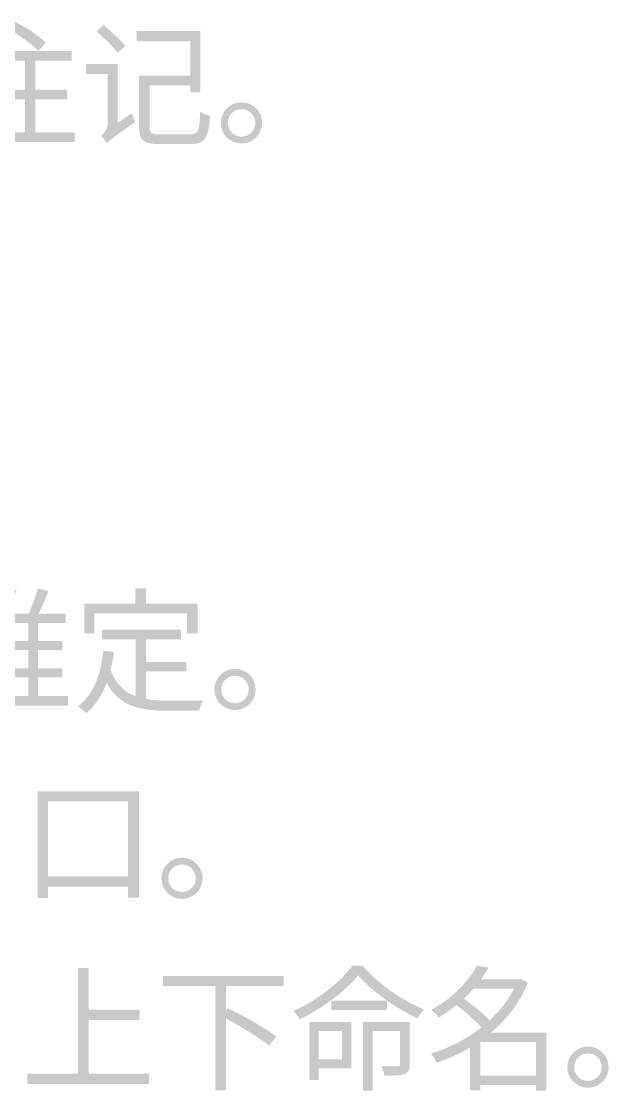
# Model space of a CAD drawing. Header units: millimetres. Extents: x -4600 to 229000, y -4300 to 19460.
# Drawn here: x 22309 to 23552, y 8972 to 11236 of the extents above; entities that cross this region are included whole.
import ezdxf

# ---------------------------------------------------------------- set-up
doc = ezdxf.new("R2010")
doc.units = ezdxf.units.MM
doc.header["$LTSCALE"] = 100
doc.layers.add('A-NOTE', color=7, linetype='Continuous', lineweight=18)

# ---------------------------------------------------------------- blocks, each defined once
blk = doc.blocks.new('A01_SHEET')
at = {"layer": 'A-NOTE'}
h = blk.add_hatch(color=256, dxfattribs=at)
edge = h.paths.add_edge_path()
edge.add_line((22243, 11173.8), (22243, 11153.1))
edge.add_line((22243, 11153.1), (22316.3, 11153.1))
edge.add_line((22316.3, 11153.1), (22316.3, 11091.8))
edge.add_line((22316.3, 11091.8), (22253.6, 11091.8))
edge.add_line((22253.6, 11091.8), (22253.6, 11070.9))
edge.add_line((22253.6, 11070.9), (22316.3, 11070.9))
edge.add_line((22316.3, 11070.9), (22316.3, 11001.3))
edge.add_line((22316.3, 11001.3), (22233.3, 11001.3))
edge.add_line((22233.3, 11001.3), (22233.3, 10981))
edge.add_line((22233.3, 10981), (22421.8, 10981))
edge.add_line((22421.8, 10981), (22421.8, 11001.3))
edge.add_line((22421.8, 11001.3), (22338.4, 11001.3))
edge.add_line((22338.4, 11001.3), (22338.4, 11070.9))
edge.add_line((22338.4, 11070.9), (22405.2, 11070.9))
edge.add_line((22405.2, 11070.9), (22405.2, 11091.8))
edge.add_line((22405.2, 11091.8), (22338.4, 11091.8))
edge.add_line((22338.4, 11091.8), (22338.4, 11153.1))
edge.add_line((22338.4, 11153.1), (22415.5, 11153.1))
edge.add_line((22415.5, 11153.1), (22415.5, 11173.8))
edge.add_line((22415.5, 11173.8), (22345.9, 11173.8))
edge.add_line((22345.9, 11173.8), (22360.5, 11191.5))
edge.add_spline(control_points=[(22360.5, 11191.5), (22346.4, 11205.6), (22317.2, 11224.5), (22293.4, 11236.2)], knot_values=[0, 0, 0, 0, 1, 1, 1, 1], degree=3, periodic=0)
edge.add_line((22293.4, 11236.2), (22279.7, 11220.2))
edge.add_spline(control_points=[(22279.7, 11220.2), (22303.2, 11207.9), (22331, 11188.4), (22344.7, 11173.8)], knot_values=[0, 0, 0, 0, 1, 1, 1, 1], degree=3, periodic=0)
edge.add_line((22344.7, 11173.8), (22243, 11173.8))
h = blk.add_hatch(color=256, dxfattribs=at)
edge = h.paths.add_edge_path()
edge.add_spline(control_points=[(22468.2, 11215.3), (22483.9, 11201.3), (22504, 11181.8), (22512.9, 11169.2)], knot_values=[0, 0, 0, 0, 1, 1, 1, 1], degree=3, periodic=0)
edge.add_line((22512.9, 11169.2), (22528.6, 11184.4))
edge.add_spline(control_points=[(22528.6, 11184.4), (22518.6, 11196.4), (22498.6, 11215.3), (22483.1, 11228.5)], knot_values=[0, 0, 0, 0, 1, 1, 1, 1], degree=3, periodic=0)
edge.add_line((22483.1, 11228.5), (22468.2, 11215.3))
h = blk.add_hatch(color=256, dxfattribs=at)
edge = h.paths.add_edge_path()
edge.add_line((22552.7, 11215.6), (22552.7, 11194.1))
edge.add_line((22552.7, 11194.1), (22666.4, 11194.1))
edge.add_line((22666.4, 11194.1), (22666.4, 11121.6))
edge.add_line((22666.4, 11121.6), (22558.1, 11121.6))
edge.add_line((22558.1, 11121.6), (22558.1, 11011.3))
edge.add_spline(control_points=[(22558.1, 11011.3), (22558.1, 10983.3), (22568.5, 10976.4), (22600.5, 10976.4), (22607.7, 10976.4), (22659, 10976.4), (22666.4, 10976.4), (22697.7, 10976.4), (22705.1, 10989.3), (22708.3, 11036)], knot_values=[0, 0, 0, 0, 1, 1, 1, 2, 2, 2, 3, 3, 3, 3], degree=3, periodic=0)
edge.add_spline(control_points=[(22708.3, 11036), (22702, 11037.4), (22692.8, 11041.1), (22687.4, 11045.1)], knot_values=[0, 0, 0, 0, 1, 1, 1, 1], degree=3, periodic=0)
edge.add_spline(control_points=[(22687.4, 11045.1), (22685.9, 11004.5), (22683.1, 10997), (22665.3, 10997), (22654.1, 10997), (22610.6, 10997), (22602, 10997), (22583.6, 10997), (22580.2, 10999.6), (22580.2, 11011)], knot_values=[0, 0, 0, 0, 1, 1, 1, 2, 2, 2, 3, 3, 3, 3], degree=3, periodic=0)
edge.add_line((22580.2, 11011), (22580.2, 11101))
edge.add_line((22580.2, 11101), (22666.4, 11101))
edge.add_line((22666.4, 11101), (22666.4, 11086.1))
edge.add_line((22666.4, 11086.1), (22687.9, 11086.1))
edge.add_line((22687.9, 11086.1), (22687.9, 11215.6))
edge.add_line((22687.9, 11215.6), (22552.7, 11215.6))
h = blk.add_hatch(color=256, dxfattribs=at)
edge = h.paths.add_edge_path()
edge.add_line((22490, 10977.5), (22490, 10977.8))
edge.add_spline(control_points=[(22490, 10977.8), (22494, 10983.3), (22502, 10989.3), (22549.5, 11023.1)], knot_values=[0, 0, 0, 0, 1, 1, 1, 1], degree=3, periodic=0)
edge.add_spline(control_points=[(22549.5, 11023.1), (22547.3, 11027.4), (22544.1, 11036), (22542.7, 11041.7)], knot_values=[0, 0, 0, 0, 1, 1, 1, 1], degree=3, periodic=0)
edge.add_line((22542.7, 11041.7), (22512.9, 11021.4))
edge.add_line((22512.9, 11021.4), (22512.9, 11145.7))
edge.add_line((22512.9, 11145.7), (22445.8, 11145.7))
edge.add_line((22445.8, 11145.7), (22445.8, 11124.8))
edge.add_line((22445.8, 11124.8), (22491.7, 11124.8))
edge.add_line((22491.7, 11124.8), (22491.7, 11021.6))
edge.add_spline(control_points=[(22491.7, 11021.6), (22491.7, 11007.6), (22482.8, 10997.9), (22477.6, 10993.9)], knot_values=[0, 0, 0, 0, 1, 1, 1, 1], degree=3, periodic=0)
edge.add_spline(control_points=[(22477.6, 10993.9), (22481.7, 10990.1), (22487.7, 10982.1), (22490, 10977.5)], knot_values=[0, 0, 0, 0, 1, 1, 1, 1], degree=3, periodic=0)
h = blk.add_hatch(color=256, dxfattribs=at)
edge = h.paths.add_edge_path()
edge.add_spline(control_points=[(22774.7, 11064.9), (22751, 11064.9), (22731.2, 11045.4), (22731.2, 11021.4), (22731.2, 10997), (22751, 10977.5), (22774.7, 10977.5), (22799.1, 10977.5), (22818.6, 10997), (22818.6, 11021.4), (22818.6, 11045.4), (22799.1, 11064.9), (22774.7, 11064.9)], knot_values=[0, 0, 0, 0, 1, 1, 1, 2, 2, 2, 3, 3, 3, 4, 4, 4, 4], degree=3, periodic=0)
edge = h.paths.add_edge_path(flags=0)
edge.add_spline(control_points=[(22774.7, 10992.1), (22759, 10992.1), (22745.8, 11005), (22745.8, 11021.4), (22745.8, 11037.1), (22759, 11050.3), (22774.7, 11050.3), (22791.1, 11050.3), (22804, 11037.1), (22804, 11021.4), (22804, 11005), (22791.1, 10992.1), (22774.7, 10992.1)], knot_values=[0, 0, 0, 0, 1, 1, 1, 2, 2, 2, 3, 3, 3, 4, 4, 4, 4], degree=3, periodic=0)
h = blk.add_hatch(color=256, dxfattribs=at)
edge = h.paths.add_edge_path()
edge.add_spline(control_points=[(22277.7, 10036.2), (22265.9, 9994.4), (22245.9, 9954.9), (22220.7, 9929.7)], knot_values=[0, 0, 0, 0, 1, 1, 1, 1], degree=3, periodic=0)
edge.add_spline(control_points=[(22220.7, 9929.7), (22225.2, 9925.1), (22232.4, 9915.9), (22235.3, 9911.6)], knot_values=[0, 0, 0, 0, 1, 1, 1, 1], degree=3, periodic=0)
edge.add_spline(control_points=[(22235.3, 9911.6), (22242.7, 9919.6), (22249.9, 9928.8), (22256.5, 9938.8)], knot_values=[0, 0, 0, 0, 1, 1, 1, 1], degree=3, periodic=0)
edge.add_line((22256.5, 9938.8), (22256.5, 9772.4))
edge.add_line((22256.5, 9772.4), (22277.4, 9772.4))
edge.add_line((22277.4, 9772.4), (22277.4, 9787))
edge.add_line((22277.4, 9787), (22407.4, 9787))
edge.add_line((22407.4, 9787), (22407.4, 9807))
edge.add_line((22407.4, 9807), (22344.1, 9807))
edge.add_line((22344.1, 9807), (22344.1, 9847.1))
edge.add_line((22344.1, 9847.1), (22395.7, 9847.1))
edge.add_line((22395.7, 9847.1), (22395.7, 9865.8))
edge.add_line((22395.7, 9865.8), (22344.1, 9865.8))
edge.add_line((22344.1, 9865.8), (22344.1, 9905))
edge.add_line((22344.1, 9905), (22395.7, 9905))
edge.add_line((22395.7, 9905), (22395.7, 9923.6))
edge.add_line((22395.7, 9923.6), (22344.1, 9923.6))
edge.add_line((22344.1, 9923.6), (22344.1, 9962.3))
edge.add_line((22344.1, 9962.3), (22402.6, 9962.3))
edge.add_line((22402.6, 9962.3), (22402.6, 9981.5))
edge.add_line((22402.6, 9981.5), (22345.3, 9981.5))
edge.add_spline(control_points=[(22345.3, 9981.5), (22352.4, 9996.1), (22359.9, 10013.9), (22366.2, 10029.6)], knot_values=[0, 0, 0, 0, 1, 1, 1, 1], degree=3, periodic=0)
edge.add_line((22366.2, 10029.6), (22343.8, 10035.1))
edge.add_spline(control_points=[(22343.8, 10035.1), (22339.5, 10019.3), (22331.5, 9998.1), (22324.1, 9981.5)], knot_values=[0, 0, 0, 0, 1, 1, 1, 1], degree=3, periodic=0)
edge.add_line((22324.1, 9981.5), (22280, 9981.5))
edge.add_spline(control_points=[(22280, 9981.5), (22287.4, 9997.3), (22293.4, 10014.2), (22298.6, 10031.1)], knot_values=[0, 0, 0, 0, 1, 1, 1, 1], degree=3, periodic=0)
edge.add_line((22298.6, 10031.1), (22277.7, 10036.2))
h.paths.add_polyline_path([(22323.8, 9847.1), (22323.8, 9807), (22277.4, 9807), (22277.4, 9847.1), (22323.8, 9847.1)], flags=0)
h.paths.add_polyline_path([(22323.8, 9905), (22323.8, 9865.8), (22277.4, 9865.8), (22277.4, 9905), (22323.8, 9905)], flags=0)
h.paths.add_polyline_path([(22323.8, 9923.6), (22277.4, 9923.6), (22277.4, 9962.3), (22323.8, 9962.3), (22323.8, 9923.6)], flags=0)
for points in [[(22442.4, 10002.7), (22442.4, 9940.3), (22463.6, 9940.3), (22463.6, 9982.4), (22659.8, 9982.4), (22659.8, 9940.3), (22681.9, 9940.3), (22681.9, 10002.7), (22573, 10002.7), (22573, 10035.7), (22550.4, 10035.7), (22550.4, 10002.7), (22442.4, 10002.7)], [(22428.9, 9231.4), (22428.9, 9007.3), (22321.2, 9007.3), (22321.2, 8985.8), (22578.8, 8985.8), (22578.8, 9007.3), (22451.6, 9007.3), (22451.6, 9121.3), (22559, 9121.3), (22559, 9142.8), (22451.6, 9142.8), (22451.6, 9231.4), (22428.9, 9231.4)]]:
    blk.add_hatch(color=256, dxfattribs=at).paths.add_polyline_path(points)
h = blk.add_hatch(color=256, dxfattribs=at)
edge = h.paths.add_edge_path()
edge.add_spline(control_points=[(22482.5, 9903), (22476.5, 9850.9), (22460.7, 9809.9), (22428.9, 9785.3)], knot_values=[0, 0, 0, 0, 1, 1, 1, 1], degree=3, periodic=0)
edge.add_spline(control_points=[(22428.9, 9785.3), (22434.1, 9781.8), (22443, 9774.4), (22446.7, 9770.6)], knot_values=[0, 0, 0, 0, 1, 1, 1, 1], degree=3, periodic=0)
edge.add_spline(control_points=[(22446.7, 9770.6), (22465.3, 9787), (22479.4, 9808.8), (22489.4, 9835.1)], knot_values=[0, 0, 0, 0, 1, 1, 1, 1], degree=3, periodic=0)
edge.add_spline(control_points=[(22489.4, 9835.1), (22515.7, 9786.1), (22558.4, 9776.1), (22618.3, 9776.1)], knot_values=[0, 0, 0, 0, 1, 1, 1, 1], degree=3, periodic=0)
edge.add_line((22618.3, 9776.1), (22685.3, 9776.1))
edge.add_spline(control_points=[(22685.3, 9776.1), (22686.2, 9782.4), (22690.2, 9792.7), (22693.4, 9797.9)], knot_values=[0, 0, 0, 0, 1, 1, 1, 1], degree=3, periodic=0)
edge.add_spline(control_points=[(22693.4, 9797.9), (22679.3, 9797.6), (22630.1, 9797.6), (22619.5, 9797.6), (22602.8, 9797.6), (22587.1, 9798.4), (22573, 9801)], knot_values=[0, 0, 0, 0, 1, 1, 1, 2, 2, 2, 2], degree=3, periodic=0)
edge.add_line((22573, 9801), (22573, 9859.5))
edge.add_line((22573, 9859.5), (22658.4, 9859.5))
edge.add_line((22658.4, 9859.5), (22658.4, 9879.5))
edge.add_line((22658.4, 9879.5), (22573, 9879.5))
edge.add_line((22573, 9879.5), (22573, 9927.4))
edge.add_line((22573, 9927.4), (22646.7, 9927.4))
edge.add_line((22646.7, 9927.4), (22646.7, 9948))
edge.add_line((22646.7, 9948), (22479.4, 9948))
edge.add_line((22479.4, 9948), (22479.4, 9927.4))
edge.add_line((22479.4, 9927.4), (22550.7, 9927.4))
edge.add_line((22550.7, 9927.4), (22550.7, 9807))
edge.add_spline(control_points=[(22550.7, 9807), (22527.2, 9815.6), (22509.2, 9832.2), (22497.7, 9862.3)], knot_values=[0, 0, 0, 0, 1, 1, 1, 1], degree=3, periodic=0)
edge.add_spline(control_points=[(22497.7, 9862.3), (22500.6, 9874.1), (22503.1, 9887), (22504.9, 9900.4)], knot_values=[0, 0, 0, 0, 1, 1, 1, 1], degree=3, periodic=0)
edge.add_line((22504.9, 9900.4), (22482.5, 9903))
h = blk.add_hatch(color=256, dxfattribs=at)
edge = h.paths.add_edge_path()
edge.add_spline(control_points=[(22761, 9864.9), (22737.2, 9864.9), (22717.4, 9845.4), (22717.4, 9821.4), (22717.4, 9797), (22737.2, 9777.5), (22761, 9777.5), (22785.3, 9777.5), (22804.8, 9797), (22804.8, 9821.4), (22804.8, 9845.4), (22785.3, 9864.9), (22761, 9864.9)], knot_values=[0, 0, 0, 0, 1, 1, 1, 2, 2, 2, 3, 3, 3, 4, 4, 4, 4], degree=3, periodic=0)
edge = h.paths.add_edge_path(flags=0)
edge.add_spline(control_points=[(22761, 9792.1), (22745.2, 9792.1), (22732, 9805), (22732, 9821.4), (22732, 9837.1), (22745.2, 9850.3), (22761, 9850.3), (22777.3, 9850.3), (22790.2, 9837.1), (22790.2, 9821.4), (22790.2, 9805), (22777.3, 9792.1), (22761, 9792.1)], knot_values=[0, 0, 0, 0, 1, 1, 1, 2, 2, 2, 3, 3, 3, 4, 4, 4, 4], degree=3, periodic=0)
h = blk.add_hatch(color=256, dxfattribs=at)
h.paths.add_polyline_path([(22343, 9605.6), (22343, 9379.2), (22365.3, 9379.2), (22365.3, 9403.6), (22534.7, 9403.6), (22534.7, 9380.4), (22557.6, 9380.4), (22557.6, 9605.6), (22343, 9605.6)])
h.paths.add_polyline_path([(22365.3, 9425.7), (22365.3, 9584.1), (22534.7, 9584.1), (22534.7, 9425.7), (22365.3, 9425.7)], flags=0)
h = blk.add_hatch(color=256, dxfattribs=at)
edge = h.paths.add_edge_path()
edge.add_spline(control_points=[(22648.7, 9464.9), (22624.9, 9464.9), (22605.1, 9445.4), (22605.1, 9421.4), (22605.1, 9397), (22624.9, 9377.5), (22648.7, 9377.5), (22673, 9377.5), (22692.5, 9397), (22692.5, 9421.4), (22692.5, 9445.4), (22673, 9464.9), (22648.7, 9464.9)], knot_values=[0, 0, 0, 0, 1, 1, 1, 2, 2, 2, 3, 3, 3, 4, 4, 4, 4], degree=3, periodic=0)
edge = h.paths.add_edge_path(flags=0)
edge.add_spline(control_points=[(22648.7, 9392.1), (22632.9, 9392.1), (22619.7, 9405), (22619.7, 9421.4), (22619.7, 9437.1), (22632.9, 9450.3), (22648.7, 9450.3), (22665, 9450.3), (22677.9, 9437.1), (22677.9, 9421.4), (22677.9, 9405), (22665, 9392.1), (22648.7, 9392.1)], knot_values=[0, 0, 0, 0, 1, 1, 1, 2, 2, 2, 3, 3, 3, 4, 4, 4, 4], degree=3, periodic=0)
h = blk.add_hatch(color=256, dxfattribs=at)
edge = h.paths.add_edge_path()
edge.add_spline(control_points=[(23021.7, 9215.9), (23049.8, 9182.4), (23102.5, 9145.1), (23147.5, 9124.5)], knot_values=[0, 0, 0, 0, 1, 1, 1, 1], degree=3, periodic=0)
edge.add_spline(control_points=[(23147.5, 9124.5), (23151.5, 9130.5), (23156.3, 9138.2), (23161.8, 9143.4)], knot_values=[0, 0, 0, 0, 1, 1, 1, 1], degree=3, periodic=0)
edge.add_spline(control_points=[(23161.8, 9143.4), (23115.4, 9162), (23063.8, 9197.8), (23031.4, 9236.2)], knot_values=[0, 0, 0, 0, 1, 1, 1, 1], degree=3, periodic=0)
edge.add_line((23031.4, 9236.2), (23009.4, 9236.2))
edge.add_spline(control_points=[(23009.4, 9236.2), (22985.9, 9202.7), (22936, 9163.5), (22885, 9140)], knot_values=[0, 0, 0, 0, 1, 1, 1, 1], degree=3, periodic=0)
edge.add_spline(control_points=[(22885, 9140), (22889.9, 9135.4), (22895.3, 9127.6), (22898.2, 9122.5)], knot_values=[0, 0, 0, 0, 1, 1, 1, 1], degree=3, periodic=0)
edge.add_spline(control_points=[(22898.2, 9122.5), (22948.1, 9146.6), (22996.8, 9184.1), (23021.7, 9215.9)], knot_values=[0, 0, 0, 0, 1, 1, 1, 1], degree=3, periodic=0)
h.paths.add_polyline_path([(22965.3, 9162), (22965.3, 9142.5), (23082.7, 9142.5), (23082.7, 9162), (22965.3, 9162)], flags=0)
h = blk.add_hatch(color=256, dxfattribs=at)
edge = h.paths.add_edge_path()
edge.add_spline(control_points=[(23273.5, 9236.5), (23256.9, 9205.6), (23224, 9168.6), (23177, 9142.8)], knot_values=[0, 0, 0, 0, 1, 1, 1, 1], degree=3, periodic=0)
edge.add_spline(control_points=[(23177, 9142.8), (23181.8, 9139.1), (23189, 9131.4), (23192.2, 9126.2)], knot_values=[0, 0, 0, 0, 1, 1, 1, 1], degree=3, periodic=0)
edge.add_spline(control_points=[(23192.2, 9126.2), (23205.9, 9134.2), (23218.2, 9143.1), (23229.7, 9152.6)], knot_values=[0, 0, 0, 0, 1, 1, 1, 1], degree=3, periodic=0)
edge.add_spline(control_points=[(23229.7, 9152.6), (23248.9, 9138.5), (23269.8, 9119.9), (23282.4, 9105.3)], knot_values=[0, 0, 0, 0, 1, 1, 1, 1], degree=3, periodic=0)
edge.add_spline(control_points=[(23282.4, 9105.3), (23250, 9079.8), (23212.2, 9060.6), (23175.5, 9050)], knot_values=[0, 0, 0, 0, 1, 1, 1, 1], degree=3, periodic=0)
edge.add_spline(control_points=[(23175.5, 9050), (23179.8, 9045.7), (23185.3, 9036.8), (23187.9, 9030.8)], knot_values=[0, 0, 0, 0, 1, 1, 1, 1], degree=3, periodic=0)
edge.add_spline(control_points=[(23187.9, 9030.8), (23211.6, 9038.5), (23236, 9049.4), (23258.9, 9063.2)], knot_values=[0, 0, 0, 0, 1, 1, 1, 1], degree=3, periodic=0)
edge.add_line((23258.9, 9063.2), (23258.9, 8972.1))
edge.add_line((23258.9, 8972.1), (23280.4, 8972.1))
edge.add_line((23280.4, 8972.1), (23280.4, 8983.5))
edge.add_line((23280.4, 8983.5), (23398.4, 8983.5))
edge.add_line((23398.4, 8983.5), (23398.4, 8971.5))
edge.add_line((23398.4, 8971.5), (23420.5, 8971.5))
edge.add_line((23420.5, 8971.5), (23420.5, 9094.1))
edge.add_line((23420.5, 9094.1), (23302.7, 9094.1))
edge.add_spline(control_points=[(23302.7, 9094.1), (23336.3, 9122.2), (23364.1, 9157.7), (23381, 9200.1)], knot_values=[0, 0, 0, 0, 1, 1, 1, 1], degree=3, periodic=0)
edge.add_line((23381, 9200.1), (23366.6, 9208.2))
edge.add_line((23366.6, 9208.2), (23362.9, 9207))
edge.add_line((23362.9, 9207), (23281.5, 9207))
edge.add_spline(control_points=[(23281.5, 9207), (23287.6, 9215.3), (23293, 9223.6), (23297.9, 9231.9)], knot_values=[0, 0, 0, 0, 1, 1, 1, 1], degree=3, periodic=0)
edge.add_line((23297.9, 9231.9), (23273.5, 9236.5))
h.paths.add_polyline_path([(23398.4, 9003.3), (23280.4, 9003.3), (23280.4, 9074.4), (23398.4, 9074.4), (23398.4, 9003.3)], flags=0)
edge = h.paths.add_edge_path(flags=0)
edge.add_line((23265.8, 9187.5), (23351.7, 9187.5))
edge.add_spline(control_points=[(23351.7, 9187.5), (23339.1, 9162.6), (23321.1, 9140), (23299.9, 9120.2)], knot_values=[0, 0, 0, 0, 1, 1, 1, 1], degree=3, periodic=0)
edge.add_spline(control_points=[(23299.9, 9120.2), (23286.7, 9134.8), (23264.9, 9152.9), (23245.4, 9166.3)], knot_values=[0, 0, 0, 0, 1, 1, 1, 1], degree=3, periodic=0)
edge.add_spline(control_points=[(23245.4, 9166.3), (23252.9, 9173.2), (23259.5, 9180.4), (23265.8, 9187.5)], knot_values=[0, 0, 0, 0, 1, 1, 1, 1], degree=3, periodic=0)
h = blk.add_hatch(color=256, dxfattribs=at)
edge = h.paths.add_edge_path()
edge.add_line((22608.9, 9214.5), (22608.9, 9193))
edge.add_line((22608.9, 9193), (22719.4, 9193))
edge.add_line((22719.4, 9193), (22719.4, 8972.4))
edge.add_line((22719.4, 8972.4), (22742.1, 8972.4))
edge.add_line((22742.1, 8972.4), (22742.1, 9124.2))
edge.add_spline(control_points=[(22742.1, 9124.2), (22775, 9106.4), (22813.4, 9082.7), (22833.5, 9066.6)], knot_values=[0, 0, 0, 0, 1, 1, 1, 1], degree=3, periodic=0)
edge.add_line((22833.5, 9066.6), (22848.6, 9086.1))
edge.add_spline(control_points=[(22848.6, 9086.1), (22825.7, 9103.6), (22780.2, 9129.4), (22746.1, 9146)], knot_values=[0, 0, 0, 0, 1, 1, 1, 1], degree=3, periodic=0)
edge.add_line((22746.1, 9146), (22742.1, 9141.4))
edge.add_line((22742.1, 9141.4), (22742.1, 9193))
edge.add_line((22742.1, 9193), (22864.1, 9193))
edge.add_line((22864.1, 9193), (22864.1, 9214.5))
edge.add_line((22864.1, 9214.5), (22608.9, 9214.5))
h = blk.add_hatch(color=256, dxfattribs=at)
h.paths.add_polyline_path([(22918.3, 9116.8), (22918.3, 8994.1), (22938, 8994.1), (22938, 9018.5), (23007.4, 9018.5), (23007.4, 9116.8), (22918.3, 9116.8)])
h.paths.add_polyline_path([(22938, 9097.6), (22987.9, 9097.6), (22987.9, 9037.7), (22938, 9037.7), (22938, 9097.6)], flags=0)
h = blk.add_hatch(color=256, dxfattribs=at)
edge = h.paths.add_edge_path()
edge.add_line((23032.3, 9116.8), (23032.3, 8971.5))
edge.add_line((23032.3, 8971.5), (23052.6, 8971.5))
edge.add_line((23052.6, 8971.5), (23052.6, 9097.9))
edge.add_line((23052.6, 9097.9), (23110.5, 9097.9))
edge.add_line((23110.5, 9097.9), (23110.5, 9027.4))
edge.add_spline(control_points=[(23110.5, 9027.4), (23110.5, 9023.6), (23109.4, 9022.8), (23105.3, 9022.8)], knot_values=[0, 0, 0, 0, 1, 1, 1, 1], degree=3, periodic=0)
edge.add_spline(control_points=[(23105.3, 9022.8), (23101.1, 9022.5), (23087.3, 9022.5), (23071, 9023.1)], knot_values=[0, 0, 0, 0, 1, 1, 1, 1], degree=3, periodic=0)
edge.add_spline(control_points=[(23071, 9023.1), (23073.8, 9017.3), (23076.7, 9009.3), (23077.6, 9003.3)], knot_values=[0, 0, 0, 0, 1, 1, 1, 1], degree=3, periodic=0)
edge.add_spline(control_points=[(23077.6, 9003.3), (23099, 9003.3), (23112.5, 9003.3), (23120.8, 9006.7), (23129.1, 9010.2), (23131.1, 9016.2), (23131.1, 9027.1)], knot_values=[0, 0, 0, 0, 1, 1, 1, 2, 2, 2, 2], degree=3, periodic=0)
edge.add_line((23131.1, 9027.1), (23131.1, 9116.8))
edge.add_line((23131.1, 9116.8), (23032.3, 9116.8))
h = blk.add_hatch(color=256, dxfattribs=at)
edge = h.paths.add_edge_path()
edge.add_spline(control_points=[(23508.2, 9064.9), (23484.4, 9064.9), (23464.6, 9045.4), (23464.6, 9021.4), (23464.6, 8997), (23484.4, 8977.5), (23508.2, 8977.5), (23532.5, 8977.5), (23552, 8997), (23552, 9021.4), (23552, 9045.4), (23532.5, 9064.9), (23508.2, 9064.9)], knot_values=[0, 0, 0, 0, 1, 1, 1, 2, 2, 2, 3, 3, 3, 4, 4, 4, 4], degree=3, periodic=0)
edge = h.paths.add_edge_path(flags=0)
edge.add_spline(control_points=[(23508.2, 8992.1), (23492.4, 8992.1), (23479.2, 9005), (23479.2, 9021.4), (23479.2, 9037.1), (23492.4, 9050.3), (23508.2, 9050.3), (23524.5, 9050.3), (23537.4, 9037.1), (23537.4, 9021.4), (23537.4, 9005), (23524.5, 8992.1), (23508.2, 8992.1)], knot_values=[0, 0, 0, 0, 1, 1, 1, 2, 2, 2, 3, 3, 3, 4, 4, 4, 4], degree=3, periodic=0)

msp = doc.modelspace()

# ---------------------------------------------------------------- block references
msp.add_blockref('A01_SHEET', (0, 0))

doc.saveas('drawing.dxf')
